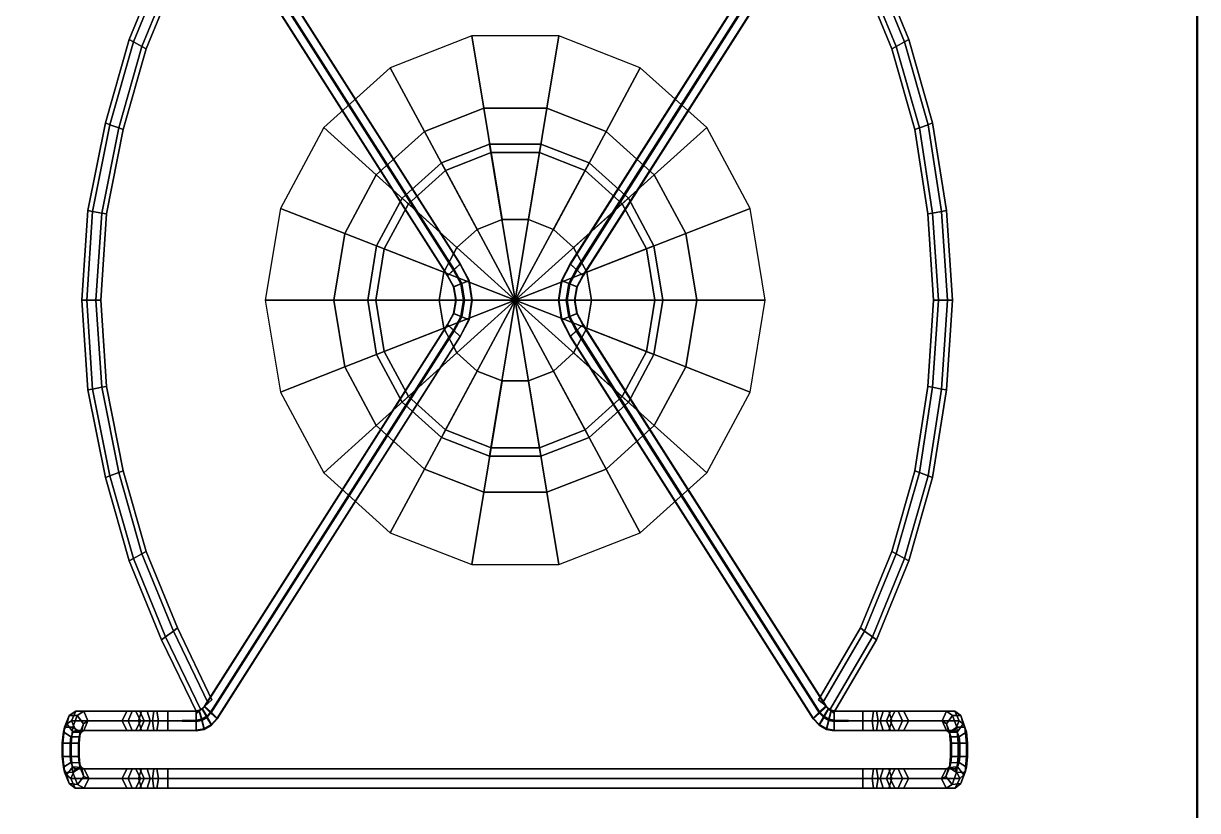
# Model space of a CAD drawing. Extents: x 126968 to 132038, y -1805 to 3860.
# Drawn here: x 129497.24 to 129524.04, y 2818.98 to 2836.94 of the extents above; entities that cross this region are included whole.
import ezdxf

# ---------------------------------------------------------------- set-up
doc = ezdxf.new("R2010")
doc.units = 0
doc.header["$MEASUREMENT"] = 0
doc.layers.get('0').update_dxf_attribs({"linetype": 'CONTINUOUS'})

msp = doc.modelspace()

# ---------------------------------------------------------------- meshes
mesh = msp.add_polyface()
corners = [(129520.072, 2784.392, 1.328), (129520.9, 2784.462, 1.345), (129521.742, 2784.684, 1.402), (129522.529, 2785.066, 1.499), (129523.191, 2785.591, 1.632), (129523.674, 2786.214, 1.79), (129523.955, 2786.88, 1.959), (129524.042, 2787.536, 2.125), (129520.072, 2784.392, 0.53), (129520.9, 2784.462, 0.548), (129521.742, 2784.684, 0.604), (129522.529, 2785.066, 0.701), (129523.191, 2785.591, 0.834), (129523.674, 2786.214, 0.992), (129523.955, 2786.88, 1.162), (129524.042, 2787.536, 1.328), (129524.042, 2843.577, 3.621), (129523.955, 2844.233, 3.621), (129523.674, 2844.899, 3.621), (129523.191, 2845.522, 3.621), (129522.529, 2846.047, 3.621), (129521.742, 2846.429, 3.621), (129520.9, 2846.651, 3.621), (129520.072, 2846.721, 3.621), (129524.042, 2843.577, 2.823), (129523.955, 2844.233, 2.823), (129523.674, 2844.899, 2.823), (129523.191, 2845.522, 2.823), (129522.529, 2846.047, 2.823), (129521.742, 2846.429, 2.823), (129520.9, 2846.651, 2.823), (129520.072, 2846.721, 2.823), (129455.482, 2846.721, 3.621), (129454.654, 2846.651, 3.621), (129453.812, 2846.429, 3.621), (129453.025, 2846.047, 3.621), (129452.363, 2845.522, 3.621), (129451.88, 2844.899, 3.621), (129451.599, 2844.233, 3.621), (129451.512, 2843.577, 3.621), (129455.482, 2846.721, 2.823), (129454.654, 2846.651, 2.823), (129453.812, 2846.429, 2.823), (129453.025, 2846.047, 2.823), (129452.363, 2845.522, 2.823), (129451.88, 2844.899, 2.823), (129451.599, 2844.233, 2.823), (129451.512, 2843.577, 2.823), (129451.512, 2787.536, 1.328), (129451.599, 2786.88, 1.162), (129451.88, 2786.214, 0.992), (129452.363, 2785.591, 0.834), (129453.025, 2785.066, 0.701), (129453.812, 2784.684, 0.604), (129454.654, 2784.462, 0.548), (129455.482, 2784.392, 0.53), (129451.512, 2787.536, 2.125), (129451.599, 2786.88, 1.959), (129451.88, 2786.214, 1.79), (129452.363, 2785.591, 1.632), (129453.025, 2785.066, 1.499), (129453.812, 2784.684, 1.402), (129454.654, 2784.462, 1.345), (129455.482, 2784.392, 1.328), (129524.042, 2787.536, 2.125), (129524.042, 2792.651, 2.859), (129524.042, 2799.457, 3.399), (129524.042, 2807.952, 3.745), (129524.042, 2818.138, 3.898), (129524.042, 2830.012, 3.856), (129524.042, 2843.577, 3.621), (129524.042, 2787.536, 1.328), (129524.042, 2792.651, 2.062), (129524.042, 2799.457, 2.602), (129524.042, 2807.952, 2.948), (129524.042, 2818.138, 3.1), (129524.042, 2830.012, 3.059), (129524.042, 2843.577, 2.823), (129451.512, 2787.536, 2.125), (129451.512, 2792.651, 2.859), (129451.512, 2799.457, 3.399), (129451.512, 2807.952, 3.745), (129451.512, 2818.138, 3.898), (129451.512, 2830.012, 3.856), (129451.512, 2843.577, 3.621), (129451.512, 2787.536, 1.328), (129451.512, 2792.651, 2.062), (129451.512, 2799.457, 2.602), (129451.512, 2807.952, 2.948), (129451.512, 2818.138, 3.1), (129451.512, 2830.012, 3.059), (129451.512, 2843.577, 2.823), (129455.482, 2784.392, 1.328), (129520.072, 2784.392, 1.328), (129455.482, 2784.392, 0.53), (129520.072, 2784.392, 0.53), (129520.072, 2846.721, 3.621), (129455.482, 2846.721, 3.621), (129520.072, 2846.721, 2.823), (129455.482, 2846.721, 2.823)]
mesh.append_faces([[corners[k] for k in face] for face in [(0, 8, 9, 1), (1, 9, 10, 2), (2, 10, 11, 3), (3, 11, 12, 4), (4, 12, 13, 5), (5, 13, 14, 6), (6, 14, 15, 7), (16, 24, 25, 17), (17, 25, 26, 18), (18, 26, 27, 19), (19, 27, 28, 20), (20, 28, 29, 21), (21, 29, 30, 22), (22, 30, 31, 23), (32, 40, 41, 33), (33, 41, 42, 34), (34, 42, 43, 35), (35, 43, 44, 36), (36, 44, 45, 37), (37, 45, 46, 38), (38, 46, 47, 39), (48, 49, 57, 56), (49, 50, 58, 57), (50, 51, 59, 58), (51, 52, 60, 59), (52, 53, 61, 60), (53, 54, 62, 61), (54, 55, 63, 62), (64, 71, 72, 65), (65, 72, 73, 66), (66, 73, 74, 67), (67, 74, 75, 68), (68, 75, 76, 69), (69, 76, 77, 70), (78, 79, 86, 85), (79, 80, 87, 86), (80, 81, 88, 87), (81, 82, 89, 88), (82, 83, 90, 89), (83, 84, 91, 90), (92, 94, 95, 93), (96, 98, 99, 97)]])
mesh = msp.add_polyface()
corners = [(129520.072, 2784.403, 1.328), (129520.898, 2784.471, 1.345), (129521.736, 2784.693, 1.402), (129522.521, 2785.074, 1.499), (129523.181, 2785.597, 1.632), (129523.663, 2786.218, 1.79), (129523.943, 2786.882, 1.959), (129524.03, 2787.536, 2.125), (129520.072, 2784.403, 0.53), (129520.898, 2784.471, 0.548), (129521.736, 2784.693, 0.604), (129522.521, 2785.074, 0.701), (129523.181, 2785.597, 0.834), (129523.663, 2786.218, 0.992), (129523.943, 2786.882, 1.162), (129524.03, 2787.536, 1.328), (129524.03, 2843.577, 3.621), (129523.943, 2844.231, 3.621), (129523.663, 2844.895, 3.621), (129523.181, 2845.516, 3.621), (129522.521, 2846.039, 3.621), (129521.736, 2846.42, 3.621), (129520.898, 2846.642, 3.621), (129520.072, 2846.71, 3.621), (129524.03, 2843.577, 2.823), (129523.943, 2844.231, 2.823), (129523.663, 2844.895, 2.823), (129523.181, 2845.516, 2.823), (129522.521, 2846.039, 2.823), (129521.736, 2846.42, 2.823), (129520.898, 2846.642, 2.823), (129520.072, 2846.71, 2.823), (129455.482, 2846.71, 3.621), (129454.656, 2846.642, 3.621), (129453.818, 2846.42, 3.621), (129453.033, 2846.039, 3.621), (129452.373, 2845.516, 3.621), (129451.891, 2844.895, 3.621), (129451.611, 2844.231, 3.621), (129451.524, 2843.577, 3.621), (129455.482, 2846.71, 2.823), (129454.656, 2846.642, 2.823), (129453.818, 2846.42, 2.823), (129453.033, 2846.039, 2.823), (129452.373, 2845.516, 2.823), (129451.891, 2844.895, 2.823), (129451.611, 2844.231, 2.823), (129451.524, 2843.577, 2.823), (129451.524, 2787.536, 1.328), (129451.611, 2786.882, 1.162), (129451.891, 2786.218, 0.992), (129452.373, 2785.597, 0.834), (129453.033, 2785.074, 0.701), (129453.818, 2784.693, 0.604), (129454.656, 2784.471, 0.548), (129455.482, 2784.403, 0.53), (129451.524, 2787.536, 2.125), (129451.611, 2786.882, 1.959), (129451.891, 2786.218, 1.79), (129452.373, 2785.597, 1.632), (129453.033, 2785.074, 1.499), (129453.818, 2784.693, 1.402), (129454.656, 2784.471, 1.345), (129455.482, 2784.403, 1.328), (129524.03, 2787.536, 2.125), (129524.03, 2792.651, 2.859), (129524.03, 2799.457, 3.399), (129524.03, 2807.952, 3.745), (129524.03, 2818.138, 3.898), (129524.03, 2830.012, 3.856), (129524.03, 2843.577, 3.621), (129524.03, 2787.536, 1.328), (129524.03, 2792.651, 2.062), (129524.03, 2799.457, 2.602), (129524.03, 2807.952, 2.948), (129524.03, 2818.138, 3.1), (129524.03, 2830.012, 3.059), (129524.03, 2843.577, 2.823), (129451.524, 2787.536, 2.125), (129451.524, 2792.651, 2.859), (129451.524, 2799.457, 3.399), (129451.524, 2807.952, 3.745), (129451.524, 2818.138, 3.898), (129451.524, 2830.012, 3.856), (129451.524, 2843.577, 3.621), (129451.524, 2787.536, 1.328), (129451.524, 2792.651, 2.062), (129451.524, 2799.457, 2.602), (129451.524, 2807.952, 2.948), (129451.524, 2818.138, 3.1), (129451.524, 2830.012, 3.059), (129451.524, 2843.577, 2.823), (129455.482, 2784.403, 1.328), (129520.072, 2784.403, 1.328), (129455.482, 2784.403, 0.53), (129520.072, 2784.403, 0.53), (129520.072, 2846.71, 3.621), (129455.482, 2846.71, 3.621), (129520.072, 2846.71, 2.823), (129455.482, 2846.71, 2.823)]
mesh.append_faces([[corners[k] for k in face] for face in [(0, 8, 9, 1), (1, 9, 10, 2), (2, 10, 11, 3), (3, 11, 12, 4), (4, 12, 13, 5), (5, 13, 14, 6), (6, 14, 15, 7), (16, 24, 25, 17), (17, 25, 26, 18), (18, 26, 27, 19), (19, 27, 28, 20), (20, 28, 29, 21), (21, 29, 30, 22), (22, 30, 31, 23), (32, 40, 41, 33), (33, 41, 42, 34), (34, 42, 43, 35), (35, 43, 44, 36), (36, 44, 45, 37), (37, 45, 46, 38), (38, 46, 47, 39), (48, 49, 57, 56), (49, 50, 58, 57), (50, 51, 59, 58), (51, 52, 60, 59), (52, 53, 61, 60), (53, 54, 62, 61), (54, 55, 63, 62), (64, 71, 72, 65), (65, 72, 73, 66), (66, 73, 74, 67), (67, 74, 75, 68), (68, 75, 76, 69), (69, 76, 77, 70), (78, 79, 86, 85), (79, 80, 87, 86), (80, 81, 88, 87), (81, 82, 89, 88), (82, 83, 90, 89), (83, 84, 91, 90), (92, 94, 95, 93), (96, 98, 99, 97)]])
mesh = msp.add_polyface()
corners = [(129498.575, 2830.626, 1.379), (129498.712, 2832.673, 1.379), (129498.82, 2832.653, 1.161), (129498.685, 2830.626, 1.161), (129499.027, 2832.614, 1.161), (129498.894, 2830.626, 1.161), (129499.135, 2832.594, 1.379), (129499.003, 2830.626, 1.379), (129499.027, 2832.614, 1.596), (129498.894, 2830.626, 1.596), (129498.82, 2832.653, 1.596), (129498.685, 2830.626, 1.596), (129498.712, 2832.673, 1.379), (129498.575, 2830.626, 1.379), (129499.11, 2834.67, 1.379), (129499.214, 2834.631, 1.161), (129499.414, 2834.557, 1.161), (129499.518, 2834.518, 1.379), (129499.414, 2834.557, 1.596), (129499.214, 2834.631, 1.596), (129499.11, 2834.67, 1.379), (129499.655, 2836.577, 1.379), (129499.754, 2836.522, 1.161), (129499.943, 2836.417, 1.161), (129500.042, 2836.362, 1.379), (129499.943, 2836.417, 1.596), (129499.754, 2836.522, 1.596), (129499.655, 2836.577, 1.379), (129500.393, 2838.373, 1.379), (129500.486, 2838.305, 1.161), (129500.664, 2838.175, 1.161), (129500.757, 2838.106, 1.379), (129500.664, 2838.175, 1.596), (129500.486, 2838.305, 1.596), (129500.393, 2838.373, 1.379), (129501.456, 2839.821, 1.161), (129501.543, 2839.742, 1.379), (129501.456, 2839.821, 1.596), (129501.373, 2839.904, 1.257), (129506.923, 2831.186, 1.258), (129506.917, 2831.18, 1.51), (129501.373, 2839.888, 1.5), (129507.055, 2831.31, 1.641), (129501.519, 2840.017, 1.641), (129507.206, 2831.452, 1.526), (129501.665, 2840.163, 1.528), (129507.212, 2831.458, 1.274), (129501.665, 2840.178, 1.284), (129507.074, 2831.328, 1.143), (129501.519, 2840.049, 1.144), (129507.115, 2830.626, 1.258), (129507.064, 2830.933, 1.258), (129507.246, 2831.005, 1.143), (129507.307, 2830.626, 1.143), (129507.107, 2830.626, 1.51), (129507.056, 2830.93, 1.51), (129507.283, 2830.626, 1.641), (129507.223, 2830.996, 1.641), (129507.476, 2830.626, 1.526), (129507.406, 2831.069, 1.526), (129507.484, 2830.626, 1.274), (129507.413, 2831.072, 1.274)]
mesh.append_faces([[corners[k] for k in face] for face in [(0, 1, 2, 3), (3, 2, 4, 5), (5, 4, 6, 7), (7, 6, 8, 9), (9, 8, 10, 11), (11, 10, 12, 13), (1, 14, 15, 2), (2, 15, 16, 4), (4, 16, 17, 6), (6, 17, 18, 8), (8, 18, 19, 10), (10, 19, 20, 12), (14, 21, 22, 15), (15, 22, 23, 16), (16, 23, 24, 17), (17, 24, 25, 18), (18, 25, 26, 19), (19, 26, 27, 20), (21, 28, 29, 22), (22, 29, 30, 23), (23, 30, 31, 24), (24, 31, 32, 25), (25, 32, 33, 26), (26, 33, 34, 27), (30, 35, 36, 31), (31, 36, 37, 32), (38, 39, 40, 41), (41, 40, 42, 43), (43, 42, 44, 45), (45, 44, 46, 47), (47, 46, 48, 49), (49, 48, 39, 38), (50, 51, 52, 53), (51, 39, 48, 52), (54, 55, 51, 50), (55, 40, 39, 51), (56, 57, 55, 54), (57, 42, 40, 55), (58, 59, 57, 56), (59, 44, 42, 57), (60, 61, 59, 58), (61, 46, 44, 59), (53, 52, 61, 60), (52, 48, 46, 61)]])
mesh = msp.add_polyface()
corners = [(129518.446, 2830.626, 1.379), (129518.336, 2830.626, 1.161), (129518.201, 2832.653, 1.161), (129518.309, 2832.673, 1.379), (129518.127, 2830.626, 1.161), (129517.994, 2832.614, 1.161), (129518.018, 2830.626, 1.379), (129517.886, 2832.594, 1.379), (129518.127, 2830.626, 1.596), (129517.994, 2832.614, 1.596), (129518.336, 2830.626, 1.596), (129518.201, 2832.653, 1.596), (129518.446, 2830.626, 1.379), (129518.309, 2832.673, 1.379), (129517.892, 2834.631, 1.161), (129517.996, 2834.67, 1.379), (129517.693, 2834.557, 1.161), (129517.588, 2834.518, 1.379), (129517.693, 2834.557, 1.596), (129517.892, 2834.631, 1.596), (129517.996, 2834.67, 1.379), (129517.353, 2836.522, 1.161), (129517.452, 2836.577, 1.379), (129517.163, 2836.417, 1.161), (129517.064, 2836.362, 1.379), (129517.163, 2836.417, 1.596), (129517.353, 2836.522, 1.596), (129517.452, 2836.577, 1.379), (129516.62, 2838.305, 1.161), (129516.713, 2838.373, 1.379), (129516.442, 2838.175, 1.161), (129516.349, 2838.106, 1.379), (129516.442, 2838.175, 1.596), (129516.62, 2838.305, 1.596), (129516.713, 2838.373, 1.379), (129515.393, 2839.742, 1.379), (129515.479, 2839.821, 1.161), (129515.479, 2839.821, 1.596), (129515.562, 2839.904, 1.257), (129515.562, 2839.888, 1.5), (129510.019, 2831.18, 1.51), (129510.012, 2831.186, 1.258), (129515.416, 2840.017, 1.641), (129509.88, 2831.31, 1.641), (129515.27, 2840.163, 1.528), (129509.73, 2831.452, 1.526), (129515.27, 2840.178, 1.284), (129509.723, 2831.458, 1.274), (129515.416, 2840.049, 1.144), (129509.861, 2831.328, 1.143), (129509.82, 2830.626, 1.258), (129509.628, 2830.626, 1.143), (129509.689, 2831.005, 1.143), (129509.872, 2830.933, 1.258), (129509.828, 2830.626, 1.51), (129509.879, 2830.93, 1.51), (129509.652, 2830.626, 1.641), (129509.712, 2830.996, 1.641), (129509.46, 2830.626, 1.526), (129509.53, 2831.069, 1.526), (129509.452, 2830.626, 1.274), (129509.522, 2831.072, 1.274)]
mesh.append_faces([[corners[k] for k in face] for face in [(0, 1, 2, 3), (1, 4, 5, 2), (4, 6, 7, 5), (6, 8, 9, 7), (8, 10, 11, 9), (10, 12, 13, 11), (3, 2, 14, 15), (2, 5, 16, 14), (5, 7, 17, 16), (7, 9, 18, 17), (9, 11, 19, 18), (11, 13, 20, 19), (15, 14, 21, 22), (14, 16, 23, 21), (16, 17, 24, 23), (17, 18, 25, 24), (18, 19, 26, 25), (19, 20, 27, 26), (22, 21, 28, 29), (21, 23, 30, 28), (23, 24, 31, 30), (24, 25, 32, 31), (25, 26, 33, 32), (26, 27, 34, 33), (30, 31, 35, 36), (31, 32, 37, 35), (38, 39, 40, 41), (39, 42, 43, 40), (42, 44, 45, 43), (44, 46, 47, 45), (46, 48, 49, 47), (48, 38, 41, 49), (50, 51, 52, 53), (53, 52, 49, 41), (54, 50, 53, 55), (55, 53, 41, 40), (56, 54, 55, 57), (57, 55, 40, 43), (58, 56, 57, 59), (59, 57, 43, 45), (60, 58, 59, 61), (61, 59, 45, 47), (51, 60, 61, 52), (52, 61, 47, 49)]])
mesh = msp.add_polyface()
corners = [(129511.652, 2830.626, 1.008), (129511.652, 2830.626, 0.218), (129511.46, 2831.795, 1.008), (129511.46, 2831.795, 0.218), (129511.46, 2829.457, 1.008), (129511.46, 2829.457, 0.218), (129510.907, 2832.824, 1.008), (129510.907, 2832.824, 0.218), (129510.907, 2828.428, 1.008), (129510.907, 2828.428, 0.218), (129510.06, 2833.587, 1.008), (129510.06, 2833.587, 0.218), (129510.06, 2827.665, 1.008), (129510.06, 2827.665, 0.218), (129509.021, 2833.993, 1.008), (129509.021, 2833.993, 0.218), (129509.021, 2827.259, 1.008), (129509.021, 2827.259, 0.218), (129507.915, 2833.993, 1.008), (129507.915, 2833.993, 0.218), (129507.915, 2827.259, 1.008), (129507.915, 2827.259, 0.218), (129506.875, 2833.587, 1.008), (129506.875, 2833.587, 0.218), (129506.875, 2827.665, 1.008), (129506.875, 2827.665, 0.218), (129506.028, 2832.824, 1.008), (129506.028, 2832.824, 0.218), (129506.028, 2828.428, 1.008), (129506.028, 2828.428, 0.218), (129505.475, 2831.795, 1.008), (129505.475, 2831.795, 0.218), (129505.475, 2829.457, 1.008), (129505.475, 2829.457, 0.218), (129505.283, 2830.626, 1.008), (129505.283, 2830.626, 0.218), (129511.652, 2830.626, 0.218), (129511.46, 2831.795, 0.218), (129511.46, 2829.457, 0.218), (129510.907, 2832.824, 0.218), (129510.907, 2828.428, 0.218), (129510.206, 2830.626, 0.218), (129510.101, 2831.264, 0.218), (129510.101, 2829.988, 0.218), (129510.06, 2833.587, 0.218), (129510.06, 2827.665, 0.218), (129509.799, 2831.826, 0.218), (129509.799, 2829.427, 0.218), (129509.337, 2832.242, 0.218), (129509.337, 2829.01, 0.218), (129509.021, 2833.993, 0.218), (129509.021, 2827.259, 0.218), (129508.77, 2832.464, 0.218), (129508.77, 2828.788, 0.218), (129508.166, 2832.464, 0.218), (129508.166, 2828.788, 0.218), (129507.915, 2833.993, 0.218), (129507.915, 2827.259, 0.218), (129507.599, 2832.242, 0.218), (129507.599, 2829.01, 0.218), (129507.136, 2831.826, 0.218), (129507.136, 2829.427, 0.218), (129506.875, 2833.587, 0.218), (129506.875, 2827.665, 0.218), (129506.834, 2831.264, 0.218), (129506.834, 2829.988, 0.218), (129506.729, 2830.626, 0.218), (129506.028, 2832.824, 0.218), (129506.028, 2828.428, 0.218), (129505.475, 2831.795, 0.218), (129505.475, 2829.457, 0.218), (129505.283, 2830.626, 0.218), (129510.206, 2830.626, 0.218), (129510.206, 2830.626, -0.106), (129510.101, 2831.264, 0.218), (129510.101, 2831.264, -0.106), (129510.101, 2829.988, 0.218), (129510.101, 2829.988, -0.106), (129509.799, 2831.826, 0.218), (129509.799, 2831.826, -0.106), (129509.799, 2829.427, 0.218), (129509.799, 2829.427, -0.106), (129509.337, 2832.242, 0.218), (129509.337, 2832.242, -0.106), (129509.337, 2829.01, 0.218), (129509.337, 2829.01, -0.106), (129508.77, 2832.464, 0.218), (129508.77, 2832.464, -0.106), (129508.77, 2828.788, 0.218), (129508.77, 2828.788, -0.106), (129508.166, 2832.464, 0.218), (129508.166, 2832.464, -0.106), (129508.166, 2828.788, 0.218), (129508.166, 2828.788, -0.106), (129507.599, 2832.242, 0.218), (129507.599, 2832.242, -0.106), (129507.599, 2829.01, 0.218), (129507.599, 2829.01, -0.106), (129507.136, 2831.826, 0.218), (129507.136, 2831.826, -0.106), (129507.136, 2829.427, 0.218), (129507.136, 2829.427, -0.106), (129506.834, 2831.264, 0.218), (129506.834, 2831.264, -0.106), (129506.834, 2829.988, 0.218), (129506.834, 2829.988, -0.106), (129506.729, 2830.626, 0.218), (129506.729, 2830.626, -0.106), (129514.175, 2830.626, -1.353), (129513.83, 2832.721, -1.353), (129513.83, 2828.531, -1.353), (129512.839, 2834.564, -1.353), (129512.839, 2826.688, -1.353), (129512.611, 2830.626, -0.106), (129512.361, 2832.147, -0.106), (129512.361, 2829.105, -0.106), (129511.642, 2833.485, -0.106), (129511.642, 2827.767, -0.106), (129511.321, 2835.932, -1.353), (129511.321, 2825.321, -1.353), (129510.539, 2834.478, -0.106), (129510.539, 2826.774, -0.106), (129510.206, 2830.626, -0.106), (129510.101, 2831.264, -0.106), (129510.101, 2829.988, -0.106), (129509.799, 2831.826, -0.106), (129509.799, 2829.427, -0.106), (129509.459, 2836.659, -1.353), (129509.459, 2824.593, -1.353), (129509.337, 2832.242, -0.106), (129509.337, 2829.01, -0.106), (129509.187, 2835.006, -0.106), (129509.187, 2826.246, -0.106), (129508.77, 2832.464, -0.106), (129508.77, 2828.788, -0.106), (129508.166, 2832.464, -0.106), (129508.166, 2828.788, -0.106), (129507.748, 2835.006, -0.106), (129507.748, 2826.246, -0.106), (129507.599, 2832.242, -0.106), (129507.599, 2829.01, -0.106), (129507.477, 2836.659, -1.353), (129507.477, 2824.593, -1.353), (129507.136, 2831.826, -0.106), (129507.136, 2829.427, -0.106), (129506.834, 2831.264, -0.106), (129506.834, 2829.988, -0.106), (129506.729, 2830.626, -0.106), (129506.396, 2834.478, -0.106), (129506.396, 2826.774, -0.106), (129505.614, 2835.932, -1.353), (129505.614, 2825.321, -1.353), (129505.294, 2833.485, -0.106), (129505.294, 2827.767, -0.106), (129504.574, 2832.147, -0.106), (129504.574, 2829.105, -0.106), (129504.324, 2830.626, -0.106), (129504.096, 2834.564, -1.353), (129504.096, 2826.688, -1.353), (129503.105, 2832.721, -1.353), (129503.105, 2828.531, -1.353), (129502.761, 2830.626, -1.353)]
mesh.append_faces([[corners[k] for k in face] for face in [(1, 3, 2, 0), (3, 7, 6, 2), (7, 11, 10, 6), (11, 15, 14, 10), (15, 19, 18, 14), (19, 23, 22, 18), (23, 27, 26, 22), (27, 31, 30, 26), (31, 35, 34, 30), (35, 33, 32, 34), (33, 29, 28, 32), (29, 25, 24, 28), (25, 21, 20, 24), (21, 17, 16, 20), (17, 13, 12, 16), (13, 9, 8, 12), (9, 5, 4, 8), (5, 1, 0, 4), (41, 42, 37, 36), (42, 46, 39, 37), (46, 48, 44, 39), (48, 52, 50, 44), (52, 54, 56, 50), (54, 58, 62, 56), (58, 60, 67, 62), (60, 64, 69, 67), (64, 66, 71, 69), (66, 65, 70, 71), (65, 61, 68, 70), (61, 59, 63, 68), (59, 55, 57, 63), (55, 53, 51, 57), (53, 49, 45, 51), (49, 47, 40, 45), (47, 43, 38, 40), (43, 41, 36, 38), (73, 75, 74, 72), (75, 79, 78, 74), (79, 83, 82, 78), (83, 87, 86, 82), (87, 91, 90, 86), (91, 95, 94, 90), (95, 99, 98, 94), (99, 103, 102, 98), (103, 107, 106, 102), (107, 105, 104, 106), (105, 101, 100, 104), (101, 97, 96, 100), (97, 93, 92, 96), (93, 89, 88, 92), (89, 85, 84, 88), (85, 81, 80, 84), (81, 77, 76, 80), (77, 73, 72, 76), (108, 109, 114, 113), (109, 111, 116, 114), (111, 118, 120, 116), (118, 127, 131, 120), (127, 141, 137, 131), (141, 150, 148, 137), (150, 157, 152, 148), (157, 159, 154, 152), (159, 161, 156, 154), (161, 160, 155, 156), (160, 158, 153, 155), (158, 151, 149, 153), (151, 142, 138, 149), (142, 128, 132, 138), (128, 119, 121, 132), (119, 112, 117, 121), (112, 110, 115, 117), (110, 108, 113, 115), (113, 114, 123, 122), (114, 116, 125, 123), (116, 120, 129, 125), (120, 131, 133, 129), (131, 137, 135, 133), (137, 148, 139, 135), (148, 152, 143, 139), (152, 154, 145, 143), (154, 156, 147, 145), (156, 155, 146, 147), (155, 153, 144, 146), (153, 149, 140, 144), (149, 138, 136, 140), (138, 132, 134, 136), (132, 121, 130, 134), (121, 117, 126, 130), (117, 115, 124, 126), (115, 113, 122, 124)]])
mesh = msp.add_polyface()
corners = [(129511.837, 2830.626, 1.274), (129511.634, 2831.863, 1.274), (129511.634, 2829.389, 1.274), (129511.049, 2832.951, 1.274), (129511.049, 2828.301, 1.274), (129510.153, 2833.759, 1.274), (129510.153, 2827.493, 1.274), (129509.053, 2834.188, 1.274), (129509.053, 2827.064, 1.274), (129508.468, 2830.626, 1.274), (129507.883, 2834.188, 1.274), (129507.883, 2827.064, 1.274), (129506.783, 2833.759, 1.274), (129506.783, 2827.493, 1.274), (129505.886, 2832.951, 1.274), (129505.886, 2828.301, 1.274), (129505.301, 2831.863, 1.274), (129505.301, 2829.389, 1.274), (129505.098, 2830.626, 1.274), (129511.837, 2830.626, 1.274), (129511.837, 2830.626, 1.008), (129511.634, 2831.863, 1.274), (129511.634, 2831.863, 1.008), (129511.634, 2829.389, 1.274), (129511.634, 2829.389, 1.008), (129511.049, 2832.951, 1.274), (129511.049, 2832.951, 1.008), (129511.049, 2828.301, 1.274), (129511.049, 2828.301, 1.008), (129510.153, 2833.759, 1.274), (129510.153, 2833.759, 1.008), (129510.153, 2827.493, 1.274), (129510.153, 2827.493, 1.008), (129509.053, 2834.188, 1.274), (129509.053, 2834.188, 1.008), (129509.053, 2827.064, 1.274), (129509.053, 2827.064, 1.008), (129507.883, 2834.188, 1.274), (129507.883, 2834.188, 1.008), (129507.883, 2827.064, 1.274), (129507.883, 2827.064, 1.008), (129506.783, 2833.759, 1.274), (129506.783, 2833.759, 1.008), (129506.783, 2827.493, 1.274), (129506.783, 2827.493, 1.008), (129505.886, 2832.951, 1.274), (129505.886, 2832.951, 1.008), (129505.886, 2828.301, 1.274), (129505.886, 2828.301, 1.008), (129505.301, 2831.863, 1.274), (129505.301, 2831.863, 1.008), (129505.301, 2829.389, 1.274), (129505.301, 2829.389, 1.008), (129505.098, 2830.626, 1.274), (129505.098, 2830.626, 1.008), (129511.837, 2830.626, 1.008), (129511.652, 2830.626, 1.008), (129511.634, 2831.863, 1.008), (129511.634, 2829.389, 1.008), (129511.46, 2831.795, 1.008), (129511.46, 2829.457, 1.008), (129511.049, 2832.951, 1.008), (129511.049, 2828.301, 1.008), (129510.907, 2832.824, 1.008), (129510.907, 2828.428, 1.008), (129510.153, 2833.759, 1.008), (129510.153, 2827.493, 1.008), (129510.06, 2833.587, 1.008), (129510.06, 2827.665, 1.008), (129509.053, 2834.188, 1.008), (129509.053, 2827.064, 1.008), (129509.021, 2833.993, 1.008), (129509.021, 2827.259, 1.008), (129507.915, 2833.993, 1.008), (129507.915, 2827.259, 1.008), (129507.883, 2834.188, 1.008), (129507.883, 2827.064, 1.008), (129506.875, 2833.587, 1.008), (129506.875, 2827.665, 1.008), (129506.783, 2833.759, 1.008), (129506.783, 2827.493, 1.008), (129506.028, 2832.824, 1.008), (129506.028, 2828.428, 1.008), (129505.886, 2832.951, 1.008), (129505.886, 2828.301, 1.008), (129505.475, 2831.795, 1.008), (129505.475, 2829.457, 1.008), (129505.301, 2831.863, 1.008), (129505.301, 2829.389, 1.008), (129505.283, 2830.626, 1.008), (129505.098, 2830.626, 1.008)]
mesh.append_faces([[corners[k] for k in face] for face in [(0, 1, 9, 9), (1, 3, 9, 9), (3, 5, 9, 9), (5, 7, 9, 9), (7, 10, 9, 9), (10, 12, 9, 9), (12, 14, 9, 9), (14, 16, 9, 9), (16, 18, 9, 9), (18, 17, 9, 9), (17, 15, 9, 9), (15, 13, 9, 9), (13, 11, 9, 9), (11, 8, 9, 9), (8, 6, 9, 9), (6, 4, 9, 9), (4, 2, 9, 9), (2, 0, 9, 9), (20, 22, 21, 19), (22, 26, 25, 21), (26, 30, 29, 25), (30, 34, 33, 29), (34, 38, 37, 33), (38, 42, 41, 37), (42, 46, 45, 41), (46, 50, 49, 45), (50, 54, 53, 49), (54, 52, 51, 53), (52, 48, 47, 51), (48, 44, 43, 47), (44, 40, 39, 43), (40, 36, 35, 39), (36, 32, 31, 35), (32, 28, 27, 31), (28, 24, 23, 27), (24, 20, 19, 23), (56, 59, 57, 55), (59, 63, 61, 57), (63, 67, 65, 61), (67, 71, 69, 65), (71, 73, 75, 69), (73, 77, 79, 75), (77, 81, 83, 79), (81, 85, 87, 83), (85, 89, 90, 87), (89, 86, 88, 90), (86, 82, 84, 88), (82, 78, 80, 84), (78, 74, 76, 80), (74, 72, 70, 76), (72, 68, 66, 70), (68, 64, 62, 66), (64, 60, 58, 62), (60, 56, 55, 58)]])
mesh = msp.add_polyface()
corners = [(129501.456, 2821.431, 1.161), (129500.664, 2823.077, 1.161), (129500.757, 2823.146, 1.379), (129501.543, 2821.51, 1.379), (129500.664, 2823.077, 1.596), (129501.456, 2821.431, 1.596), (129500.486, 2822.947, 1.596), (129501.29, 2821.28, 1.596), (129500.393, 2822.879, 1.379), (129499.655, 2824.675, 1.379), (129499.754, 2824.73, 1.161), (129500.486, 2822.947, 1.161), (129499.943, 2824.835, 1.161), (129500.042, 2824.89, 1.379), (129499.943, 2824.835, 1.596), (129499.754, 2824.73, 1.596), (129499.655, 2824.675, 1.379), (129500.393, 2822.879, 1.379), (129499.11, 2826.582, 1.379), (129499.214, 2826.621, 1.161), (129499.414, 2826.695, 1.161), (129499.518, 2826.734, 1.379), (129499.414, 2826.695, 1.596), (129499.214, 2826.621, 1.596), (129499.11, 2826.582, 1.379), (129498.712, 2828.579, 1.379), (129498.82, 2828.599, 1.161), (129499.027, 2828.638, 1.161), (129499.135, 2828.658, 1.379), (129499.027, 2828.638, 1.596), (129498.82, 2828.599, 1.596), (129498.712, 2828.579, 1.379), (129498.575, 2830.626, 1.379), (129498.685, 2830.626, 1.161), (129498.894, 2830.626, 1.161), (129499.003, 2830.626, 1.379), (129498.894, 2830.626, 1.596), (129498.685, 2830.626, 1.596), (129498.575, 2830.626, 1.379), (129501.373, 2821.348, 1.257), (129501.373, 2821.364, 1.5), (129506.917, 2830.072, 1.51), (129506.923, 2830.066, 1.258), (129501.519, 2821.235, 1.641), (129507.055, 2829.942, 1.641), (129501.665, 2821.089, 1.528), (129507.206, 2829.8, 1.526), (129501.665, 2821.074, 1.284), (129507.212, 2829.794, 1.274), (129501.519, 2821.203, 1.144), (129507.074, 2829.924, 1.143), (129507.064, 2830.319, 1.258), (129507.246, 2830.247, 1.143), (129507.115, 2830.626, 1.258), (129507.307, 2830.626, 1.143), (129507.056, 2830.322, 1.51), (129507.107, 2830.626, 1.51), (129507.223, 2830.256, 1.641), (129507.283, 2830.626, 1.641), (129507.406, 2830.183, 1.526), (129507.476, 2830.626, 1.526), (129507.413, 2830.18, 1.274), (129507.484, 2830.626, 1.274)]
mesh.append_faces([[corners[k] for k in face] for face in [(0, 1, 2, 3), (3, 2, 4, 5), (5, 4, 6, 7), (8, 9, 10, 11), (11, 10, 12, 1), (1, 12, 13, 2), (2, 13, 14, 4), (4, 14, 15, 6), (6, 15, 16, 17), (9, 18, 19, 10), (10, 19, 20, 12), (12, 20, 21, 13), (13, 21, 22, 14), (14, 22, 23, 15), (15, 23, 24, 16), (18, 25, 26, 19), (19, 26, 27, 20), (20, 27, 28, 21), (21, 28, 29, 22), (22, 29, 30, 23), (23, 30, 31, 24), (25, 32, 33, 26), (26, 33, 34, 27), (27, 34, 35, 28), (28, 35, 36, 29), (29, 36, 37, 30), (30, 37, 38, 31), (39, 40, 41, 42), (40, 43, 44, 41), (43, 45, 46, 44), (45, 47, 48, 46), (47, 49, 50, 48), (49, 39, 42, 50), (42, 51, 52, 50), (51, 53, 54, 52), (41, 55, 51, 42), (55, 56, 53, 51), (44, 57, 55, 41), (57, 58, 56, 55), (46, 59, 57, 44), (59, 60, 58, 57), (48, 61, 59, 46), (61, 62, 60, 59), (50, 52, 61, 48), (52, 54, 62, 61)]])
mesh = msp.add_polyface()
corners = [(129515.479, 2821.431, 1.161), (129515.393, 2821.51, 1.379), (129516.349, 2823.146, 1.379), (129516.442, 2823.077, 1.161), (129515.479, 2821.431, 1.596), (129516.442, 2823.077, 1.596), (129515.645, 2821.28, 1.596), (129516.62, 2822.947, 1.596), (129516.713, 2822.879, 1.379), (129516.62, 2822.947, 1.161), (129517.353, 2824.73, 1.161), (129517.452, 2824.675, 1.379), (129517.163, 2824.835, 1.161), (129517.064, 2824.89, 1.379), (129517.163, 2824.835, 1.596), (129517.353, 2824.73, 1.596), (129516.713, 2822.879, 1.379), (129517.452, 2824.675, 1.379), (129517.892, 2826.621, 1.161), (129517.996, 2826.582, 1.379), (129517.693, 2826.695, 1.161), (129517.588, 2826.734, 1.379), (129517.693, 2826.695, 1.596), (129517.892, 2826.621, 1.596), (129517.996, 2826.582, 1.379), (129518.201, 2828.599, 1.161), (129518.309, 2828.579, 1.379), (129517.994, 2828.638, 1.161), (129517.886, 2828.658, 1.379), (129517.994, 2828.638, 1.596), (129518.201, 2828.599, 1.596), (129518.309, 2828.579, 1.379), (129518.336, 2830.626, 1.161), (129518.446, 2830.626, 1.379), (129518.127, 2830.626, 1.161), (129518.018, 2830.626, 1.379), (129518.127, 2830.626, 1.596), (129518.336, 2830.626, 1.596), (129518.446, 2830.626, 1.379), (129515.562, 2821.348, 1.257), (129510.012, 2830.066, 1.258), (129510.019, 2830.072, 1.51), (129515.562, 2821.364, 1.5), (129509.88, 2829.942, 1.641), (129515.416, 2821.235, 1.641), (129509.73, 2829.8, 1.526), (129515.27, 2821.089, 1.528), (129509.723, 2829.794, 1.274), (129515.27, 2821.074, 1.284), (129509.861, 2829.924, 1.143), (129515.416, 2821.203, 1.144), (129509.689, 2830.247, 1.143), (129509.872, 2830.319, 1.258), (129509.628, 2830.626, 1.143), (129509.82, 2830.626, 1.258), (129509.879, 2830.322, 1.51), (129509.828, 2830.626, 1.51), (129509.712, 2830.256, 1.641), (129509.652, 2830.626, 1.641), (129509.53, 2830.183, 1.526), (129509.46, 2830.626, 1.526), (129509.522, 2830.18, 1.274), (129509.452, 2830.626, 1.274)]
mesh.append_faces([[corners[k] for k in face] for face in [(0, 1, 2, 3), (1, 4, 5, 2), (4, 6, 7, 5), (8, 9, 10, 11), (9, 3, 12, 10), (3, 2, 13, 12), (2, 5, 14, 13), (5, 7, 15, 14), (7, 16, 17, 15), (11, 10, 18, 19), (10, 12, 20, 18), (12, 13, 21, 20), (13, 14, 22, 21), (14, 15, 23, 22), (15, 17, 24, 23), (19, 18, 25, 26), (18, 20, 27, 25), (20, 21, 28, 27), (21, 22, 29, 28), (22, 23, 30, 29), (23, 24, 31, 30), (26, 25, 32, 33), (25, 27, 34, 32), (27, 28, 35, 34), (28, 29, 36, 35), (29, 30, 37, 36), (30, 31, 38, 37), (39, 40, 41, 42), (42, 41, 43, 44), (44, 43, 45, 46), (46, 45, 47, 48), (48, 47, 49, 50), (50, 49, 40, 39), (40, 49, 51, 52), (52, 51, 53, 54), (41, 40, 52, 55), (55, 52, 54, 56), (43, 41, 55, 57), (57, 55, 56, 58), (45, 43, 57, 59), (59, 57, 58, 60), (47, 45, 59, 61), (61, 59, 60, 62), (49, 47, 61, 51), (51, 61, 62, 53)]])
mesh = msp.add_polyface()
corners = [(129501.203, 2821.202, 1.379), (129500.393, 2822.879, 1.379), (129500.486, 2822.947, 1.161), (129501.29, 2821.28, 1.161), (129500.664, 2823.077, 1.161), (129501.456, 2821.431, 1.161), (129501.29, 2821.28, 1.596), (129500.486, 2822.947, 1.596), (129500.393, 2822.879, 1.379), (129501.203, 2821.202, 1.379), (129498.337, 2821.027, -1.839), (129498.433, 2821.248, -1.901), (129498.286, 2821.152, -2.216), (129498.233, 2820.962, -2.059), (129498.616, 2821.248, -2.019), (129498.469, 2821.15, -2.333), (129498.712, 2821.027, -2.08), (129498.609, 2820.957, -2.297), (129498.179, 2820.886, -2.449), (129498.155, 2820.778, -2.223), (129498.365, 2820.882, -2.562), (129498.535, 2820.77, -2.452), (129500.535, 2821.027, 1.143), (129500.535, 2821.248, 1.27), (129501.184, 2821.24, 1.257), (129501.184, 2821.011, 1.144), (129500.535, 2821.248, 1.514), (129501.184, 2821.256, 1.5), (129500.535, 2821.027, 1.641), (129501.184, 2821.043, 1.641), (129500.535, 2820.806, 1.514), (129501.184, 2820.814, 1.528), (129499.493, 2821.027, 0.679), (129499.599, 2821.248, 0.65), (129499.803, 2821.248, 0.595), (129499.91, 2821.027, 0.566), (129500.324, 2821.027, 1.101), (129500.288, 2821.248, 1.222), (129500.219, 2821.248, 1.452), (129500.183, 2821.027, 1.572), (129500.136, 2821.027, 0.981), (129500.068, 2821.248, 1.081), (129499.938, 2821.248, 1.272), (129499.87, 2821.027, 1.372), (129499.993, 2821.027, 0.796), (129499.9, 2821.248, 0.864), (129499.723, 2821.248, 0.994), (129499.631, 2821.027, 1.063), (129501.311, 2821.066, 1.641), (129501.255, 2821.268, 1.5), (129501.184, 2821.256, 1.5), (129501.255, 2821.253, 1.257), (129501.184, 2821.24, 1.257), (129501.311, 2821.034, 1.144), (129501.184, 2821.011, 1.144), (129501.366, 2820.831, 1.284), (129501.184, 2820.799, 1.284), (129501.366, 2820.847, 1.528), (129501.426, 2821.132, 1.641), (129501.32, 2821.306, 1.5), (129501.32, 2821.29, 1.257), (129501.426, 2821.1, 1.144), (129501.531, 2820.926, 1.284), (129501.531, 2820.941, 1.528), (129501.519, 2821.235, 1.641), (129501.373, 2821.364, 1.5), (129501.373, 2821.348, 1.257), (129501.519, 2821.203, 1.144), (129501.665, 2821.074, 1.284), (129501.665, 2821.089, 1.528)]
mesh.append_faces([[corners[k] for k in face] for face in [(0, 1, 2, 3), (3, 2, 4, 5), (6, 7, 8, 9), (10, 11, 12, 13), (11, 14, 15, 12), (14, 16, 17, 15), (13, 12, 18, 19), (12, 15, 20, 18), (15, 17, 21, 20), (22, 23, 24, 25), (23, 26, 27, 24), (26, 28, 29, 27), (28, 30, 31, 29), (10, 32, 33, 11), (11, 33, 34, 14), (14, 34, 35, 16), (22, 36, 37, 23), (23, 37, 38, 26), (26, 38, 39, 28), (36, 40, 41, 37), (37, 41, 42, 38), (38, 42, 43, 39), (40, 44, 45, 41), (41, 45, 46, 42), (42, 46, 47, 43), (44, 35, 34, 45), (45, 34, 33, 46), (46, 33, 32, 47), (29, 48, 49, 50), (50, 49, 51, 52), (52, 51, 53, 54), (54, 53, 55, 56), (31, 57, 48, 29), (48, 58, 59, 49), (49, 59, 60, 51), (51, 60, 61, 53), (53, 61, 62, 55), (57, 63, 58, 48), (58, 64, 65, 59), (59, 65, 66, 60), (60, 66, 67, 61), (61, 67, 68, 62), (62, 68, 69, 63), (63, 69, 64, 58)]])
mesh = msp.add_polyface()
corners = [(129515.732, 2821.202, 1.379), (129515.645, 2821.28, 1.161), (129516.62, 2822.947, 1.161), (129516.713, 2822.879, 1.379), (129515.479, 2821.431, 1.161), (129516.442, 2823.077, 1.161), (129515.645, 2821.28, 1.596), (129515.732, 2821.202, 1.379), (129516.713, 2822.879, 1.379), (129516.62, 2822.947, 1.596), (129518.598, 2821.027, -1.855), (129518.694, 2820.962, -2.079), (129518.636, 2821.152, -2.234), (129518.5, 2821.248, -1.912), (129518.448, 2821.15, -2.341), (129518.313, 2821.248, -2.021), (129518.31, 2820.957, -2.299), (129518.215, 2821.027, -2.078), (129518.766, 2820.778, -2.247), (129518.734, 2820.886, -2.472), (129518.545, 2820.882, -2.575), (129518.379, 2820.77, -2.458), (129516.401, 2821.027, 1.143), (129515.751, 2821.011, 1.144), (129515.751, 2821.24, 1.257), (129516.401, 2821.248, 1.27), (129515.751, 2821.256, 1.5), (129516.401, 2821.248, 1.514), (129515.751, 2821.043, 1.641), (129516.401, 2821.027, 1.641), (129515.751, 2820.814, 1.528), (129516.401, 2820.806, 1.514), (129517.336, 2821.248, 0.65), (129517.443, 2821.027, 0.679), (129517.132, 2821.248, 0.595), (129517.026, 2821.027, 0.566), (129516.648, 2821.248, 1.222), (129516.612, 2821.027, 1.101), (129516.717, 2821.248, 1.452), (129516.753, 2821.027, 1.572), (129516.868, 2821.248, 1.081), (129516.8, 2821.027, 0.981), (129516.998, 2821.248, 1.272), (129517.066, 2821.027, 1.372), (129517.035, 2821.248, 0.864), (129516.943, 2821.027, 0.796), (129517.212, 2821.248, 0.994), (129517.304, 2821.027, 1.063), (129515.751, 2821.256, 1.5), (129515.68, 2821.268, 1.5), (129515.625, 2821.066, 1.641), (129515.751, 2821.24, 1.257), (129515.68, 2821.253, 1.257), (129515.751, 2821.011, 1.144), (129515.625, 2821.034, 1.144), (129515.751, 2820.799, 1.284), (129515.57, 2820.831, 1.284), (129515.57, 2820.847, 1.528), (129515.615, 2821.306, 1.5), (129515.51, 2821.132, 1.641), (129515.615, 2821.29, 1.257), (129515.51, 2821.1, 1.144), (129515.405, 2820.926, 1.284), (129515.405, 2820.941, 1.528), (129515.562, 2821.364, 1.5), (129515.416, 2821.235, 1.641), (129515.562, 2821.348, 1.257), (129515.416, 2821.203, 1.144), (129515.27, 2821.074, 1.284), (129515.27, 2821.089, 1.528)]
mesh.append_faces([[corners[k] for k in face] for face in [(0, 1, 2, 3), (1, 4, 5, 2), (6, 7, 8, 9), (10, 11, 12, 13), (13, 12, 14, 15), (15, 14, 16, 17), (11, 18, 19, 12), (12, 19, 20, 14), (14, 20, 21, 16), (22, 23, 24, 25), (25, 24, 26, 27), (27, 26, 28, 29), (29, 28, 30, 31), (10, 13, 32, 33), (13, 15, 34, 32), (15, 17, 35, 34), (22, 25, 36, 37), (25, 27, 38, 36), (27, 29, 39, 38), (37, 36, 40, 41), (36, 38, 42, 40), (38, 39, 43, 42), (41, 40, 44, 45), (40, 42, 46, 44), (42, 43, 47, 46), (45, 44, 34, 35), (44, 46, 32, 34), (46, 47, 33, 32), (28, 48, 49, 50), (48, 51, 52, 49), (51, 53, 54, 52), (53, 55, 56, 54), (30, 28, 50, 57), (50, 49, 58, 59), (49, 52, 60, 58), (52, 54, 61, 60), (54, 56, 62, 61), (57, 50, 59, 63), (59, 58, 64, 65), (58, 60, 66, 64), (60, 61, 67, 66), (61, 62, 68, 67), (62, 63, 69, 68), (63, 59, 65, 69)]])
mesh = msp.add_polyface()
corners = [(129498.712, 2821.027, -2.08), (129498.616, 2820.806, -2.019), (129498.556, 2820.767, -2.14), (129498.609, 2820.957, -2.297), (129498.433, 2820.806, -1.901), (129498.372, 2820.769, -2.023), (129498.337, 2821.027, -1.839), (129498.233, 2820.962, -2.059), (129498.511, 2820.661, -2.226), (129498.535, 2820.77, -2.452), (129498.325, 2820.665, -2.114), (129498.155, 2820.778, -2.223), (129498.179, 2820.886, -2.449), (129498.14, 2820.52, -2.536), (129498.126, 2820.52, -2.285), (129498.365, 2820.882, -2.562), (129498.328, 2820.52, -2.645), (129498.509, 2820.52, -2.508), (129498.495, 2820.52, -2.256), (129498.307, 2820.52, -2.147), (129498.509, 2820.216, -2.508), (129498.328, 2820.216, -2.645), (129498.14, 2820.216, -2.536), (129498.126, 2820.216, -2.285), (129498.307, 2820.216, -2.147), (129498.495, 2820.216, -2.256), (129499.91, 2819.709, 0.566), (129498.73, 2819.709, -2.028), (129498.625, 2819.93, -1.993), (129499.803, 2819.93, 0.595), (129498.424, 2819.93, -1.927), (129499.599, 2819.93, 0.65), (129498.319, 2819.709, -1.892), (129499.493, 2819.709, 0.679), (129498.424, 2819.488, -1.927), (129499.599, 2819.488, 0.65), (129498.625, 2819.488, -1.993), (129499.803, 2819.488, 0.595), (129499.91, 2821.027, 0.566), (129499.803, 2820.806, 0.595), (129499.599, 2820.806, 0.65), (129499.493, 2821.027, 0.679), (129498.62, 2819.758, -2.263), (129498.562, 2819.959, -2.123), (129498.367, 2819.978, -2.04), (129498.222, 2819.796, -2.093), (129498.28, 2819.595, -2.233), (129498.475, 2819.576, -2.316), (129498.537, 2819.954, -2.445), (129498.512, 2820.069, -2.222), (129498.325, 2820.078, -2.117), (129498.153, 2819.972, -2.23), (129498.178, 2819.857, -2.453), (129498.366, 2819.848, -2.558)]
mesh.append_faces([[corners[k] for k in face] for face in [(0, 1, 2, 3), (1, 4, 5, 2), (4, 6, 7, 5), (3, 2, 8, 9), (2, 5, 10, 8), (5, 7, 11, 10), (11, 12, 13, 14), (12, 15, 16, 13), (15, 9, 17, 16), (9, 8, 18, 17), (8, 10, 19, 18), (10, 11, 14, 19), (20, 21, 16, 17), (21, 22, 13, 16), (22, 23, 14, 13), (23, 24, 19, 14), (24, 25, 18, 19), (25, 20, 17, 18), (26, 27, 28, 29), (29, 28, 30, 31), (31, 30, 32, 33), (33, 32, 34, 35), (35, 34, 36, 37), (0, 38, 39, 1), (1, 39, 40, 4), (4, 40, 41, 6), (27, 42, 43, 28), (28, 43, 44, 30), (30, 44, 45, 32), (32, 45, 46, 34), (34, 46, 47, 36), (36, 47, 42, 27), (42, 48, 49, 43), (43, 49, 50, 44), (44, 50, 51, 45), (45, 51, 52, 46), (46, 52, 53, 47), (47, 53, 48, 42), (48, 20, 25, 49), (49, 25, 24, 50), (50, 24, 23, 51), (51, 23, 22, 52), (52, 22, 21, 53), (53, 21, 20, 48)]])
mesh = msp.add_polyface()
corners = [(129500.535, 2820.806, 1.514), (129500.535, 2820.806, 1.27), (129501.184, 2820.799, 1.284), (129501.184, 2820.814, 1.528), (129500.535, 2821.027, 1.143), (129501.184, 2821.011, 1.144), (129499.803, 2819.488, 0.595), (129498.625, 2819.488, -1.993), (129498.73, 2819.709, -2.028), (129499.91, 2819.709, 0.566), (129500.535, 2821.027, 1.641), (129500.183, 2821.027, 1.572), (129500.219, 2820.806, 1.452), (129500.288, 2820.806, 1.222), (129500.324, 2821.027, 1.101), (129499.87, 2821.027, 1.372), (129499.938, 2820.806, 1.272), (129500.068, 2820.806, 1.081), (129500.136, 2821.027, 0.981), (129499.631, 2821.027, 1.063), (129499.723, 2820.806, 0.994), (129499.9, 2820.806, 0.864), (129499.993, 2821.027, 0.796), (129499.493, 2821.027, 0.679), (129499.599, 2820.806, 0.65), (129499.803, 2820.806, 0.595), (129499.91, 2821.027, 0.566), (129500.535, 2819.709, 1.143), (129500.324, 2819.709, 1.101), (129500.288, 2819.93, 1.222), (129500.535, 2819.93, 1.27), (129500.219, 2819.93, 1.452), (129500.535, 2819.93, 1.514), (129500.183, 2819.709, 1.572), (129500.535, 2819.709, 1.641), (129500.219, 2819.488, 1.452), (129500.535, 2819.488, 1.514), (129500.288, 2819.488, 1.222), (129500.535, 2819.488, 1.27), (129500.136, 2819.709, 0.981), (129500.068, 2819.93, 1.081), (129499.938, 2819.93, 1.272), (129499.87, 2819.709, 1.372), (129499.938, 2819.488, 1.272), (129500.068, 2819.488, 1.081), (129499.993, 2819.709, 0.796), (129499.9, 2819.93, 0.864), (129499.723, 2819.93, 0.994), (129499.631, 2819.709, 1.063), (129499.723, 2819.488, 0.994), (129499.9, 2819.488, 0.864), (129499.803, 2819.93, 0.595), (129499.599, 2819.93, 0.65), (129499.493, 2819.709, 0.679), (129499.599, 2819.488, 0.65), (129501.184, 2820.799, 1.284), (129501.366, 2820.831, 1.284), (129501.366, 2820.847, 1.528), (129501.531, 2820.926, 1.284), (129501.531, 2820.941, 1.528), (129516.401, 2819.488, 1.514), (129516.401, 2819.709, 1.641), (129516.401, 2819.488, 1.27), (129516.401, 2819.709, 1.143)]
mesh.append_faces([[corners[k] for k in face] for face in [(0, 1, 2, 3), (1, 4, 5, 2), (6, 7, 8, 9), (10, 11, 12, 0), (0, 12, 13, 1), (1, 13, 14, 4), (11, 15, 16, 12), (12, 16, 17, 13), (13, 17, 18, 14), (15, 19, 20, 16), (16, 20, 21, 17), (17, 21, 22, 18), (19, 23, 24, 20), (20, 24, 25, 21), (21, 25, 26, 22), (27, 28, 29, 30), (30, 29, 31, 32), (32, 31, 33, 34), (34, 33, 35, 36), (36, 35, 37, 38), (38, 37, 28, 27), (28, 39, 40, 29), (29, 40, 41, 31), (31, 41, 42, 33), (33, 42, 43, 35), (35, 43, 44, 37), (37, 44, 39, 28), (39, 45, 46, 40), (40, 46, 47, 41), (41, 47, 48, 42), (42, 48, 49, 43), (43, 49, 50, 44), (44, 50, 45, 39), (45, 9, 51, 46), (46, 51, 52, 47), (47, 52, 53, 48), (48, 53, 54, 49), (49, 54, 6, 50), (50, 6, 9, 45), (55, 56, 57, 3), (56, 58, 59, 57), (34, 36, 60, 61), (36, 38, 62, 60), (38, 27, 63, 62)]])
mesh = msp.add_polyface()
corners = [(129516.401, 2820.806, 1.514), (129515.751, 2820.814, 1.528), (129515.751, 2820.799, 1.284), (129516.401, 2820.806, 1.27), (129515.751, 2821.011, 1.144), (129516.401, 2821.027, 1.143), (129517.026, 2819.709, 0.566), (129517.132, 2819.93, 0.595), (129518.305, 2819.93, -1.995), (129518.199, 2819.709, -2.024), (129516.401, 2821.027, 1.641), (129516.717, 2820.806, 1.452), (129516.753, 2821.027, 1.572), (129516.648, 2820.806, 1.222), (129516.612, 2821.027, 1.101), (129516.998, 2820.806, 1.272), (129517.066, 2821.027, 1.372), (129516.868, 2820.806, 1.081), (129516.8, 2821.027, 0.981), (129517.212, 2820.806, 0.994), (129517.304, 2821.027, 1.063), (129517.035, 2820.806, 0.864), (129516.943, 2821.027, 0.796), (129517.336, 2820.806, 0.65), (129517.443, 2821.027, 0.679), (129517.132, 2820.806, 0.595), (129517.026, 2821.027, 0.566), (129516.401, 2819.709, 1.143), (129516.401, 2819.93, 1.27), (129516.648, 2819.93, 1.222), (129516.612, 2819.709, 1.101), (129516.401, 2819.93, 1.514), (129516.717, 2819.93, 1.452), (129516.401, 2819.709, 1.641), (129516.753, 2819.709, 1.572), (129516.401, 2819.488, 1.514), (129516.717, 2819.488, 1.452), (129516.401, 2819.488, 1.27), (129516.648, 2819.488, 1.222), (129516.868, 2819.93, 1.081), (129516.8, 2819.709, 0.981), (129516.998, 2819.93, 1.272), (129517.066, 2819.709, 1.372), (129516.998, 2819.488, 1.272), (129516.868, 2819.488, 1.081), (129517.035, 2819.93, 0.864), (129516.943, 2819.709, 0.796), (129517.212, 2819.93, 0.994), (129517.304, 2819.709, 1.063), (129517.212, 2819.488, 0.994), (129517.035, 2819.488, 0.864), (129517.336, 2819.93, 0.65), (129517.443, 2819.709, 0.679), (129517.336, 2819.488, 0.65), (129517.132, 2819.488, 0.595), (129515.751, 2820.799, 1.284), (129515.57, 2820.847, 1.528), (129515.57, 2820.831, 1.284), (129515.405, 2820.941, 1.528), (129515.405, 2820.926, 1.284), (129500.535, 2819.709, 1.143), (129500.535, 2819.93, 1.27), (129516.401, 2819.93, 1.27), (129516.401, 2819.709, 1.143), (129500.535, 2819.93, 1.514), (129516.401, 2819.93, 1.514), (129500.535, 2819.709, 1.641), (129516.401, 2819.709, 1.641)]
mesh.append_faces([[corners[k] for k in face] for face in [(0, 1, 2, 3), (3, 2, 4, 5), (6, 7, 8, 9), (10, 0, 11, 12), (0, 3, 13, 11), (3, 5, 14, 13), (12, 11, 15, 16), (11, 13, 17, 15), (13, 14, 18, 17), (16, 15, 19, 20), (15, 17, 21, 19), (17, 18, 22, 21), (20, 19, 23, 24), (19, 21, 25, 23), (21, 22, 26, 25), (27, 28, 29, 30), (28, 31, 32, 29), (31, 33, 34, 32), (33, 35, 36, 34), (35, 37, 38, 36), (37, 27, 30, 38), (30, 29, 39, 40), (29, 32, 41, 39), (32, 34, 42, 41), (34, 36, 43, 42), (36, 38, 44, 43), (38, 30, 40, 44), (40, 39, 45, 46), (39, 41, 47, 45), (41, 42, 48, 47), (42, 43, 49, 48), (43, 44, 50, 49), (44, 40, 46, 50), (46, 45, 7, 6), (45, 47, 51, 7), (47, 48, 52, 51), (48, 49, 53, 52), (49, 50, 54, 53), (50, 46, 6, 54), (55, 1, 56, 57), (57, 56, 58, 59), (60, 61, 62, 63), (61, 64, 65, 62), (64, 66, 67, 65)]])
mesh = msp.add_polyface()
corners = [(129518.215, 2821.027, -2.078), (129518.31, 2820.957, -2.299), (129518.369, 2820.767, -2.145), (129518.313, 2820.806, -2.021), (129518.556, 2820.769, -2.037), (129518.5, 2820.806, -1.912), (129518.694, 2820.962, -2.079), (129518.598, 2821.027, -1.855), (129518.379, 2820.77, -2.458), (129518.41, 2820.661, -2.233), (129518.6, 2820.665, -2.13), (129518.766, 2820.778, -2.247), (129518.793, 2820.52, -2.31), (129518.77, 2820.52, -2.561), (129518.734, 2820.886, -2.472), (129518.579, 2820.52, -2.66), (129518.545, 2820.882, -2.575), (129518.403, 2820.52, -2.514), (129518.426, 2820.52, -2.264), (129518.617, 2820.52, -2.164), (129518.403, 2820.216, -2.514), (129518.579, 2820.216, -2.66), (129518.77, 2820.216, -2.561), (129518.793, 2820.216, -2.31), (129518.617, 2820.216, -2.164), (129518.426, 2820.216, -2.264), (129517.132, 2819.93, 0.595), (129517.336, 2819.93, 0.65), (129518.509, 2819.93, -1.938), (129518.305, 2819.93, -1.995), (129517.443, 2819.709, 0.679), (129518.615, 2819.709, -1.909), (129517.336, 2819.488, 0.65), (129518.509, 2819.488, -1.938), (129517.132, 2819.488, 0.595), (129518.305, 2819.488, -1.995), (129517.026, 2819.709, 0.566), (129518.199, 2819.709, -2.024), (129517.132, 2820.806, 0.595), (129517.026, 2821.027, 0.566), (129517.336, 2820.806, 0.65), (129517.443, 2821.027, 0.679), (129518.364, 2819.959, -2.128), (129518.3, 2819.758, -2.265), (129518.561, 2819.978, -2.054), (129518.704, 2819.796, -2.114), (129518.641, 2819.595, -2.251), (129518.443, 2819.576, -2.324), (129518.41, 2820.069, -2.229), (129518.377, 2819.954, -2.45), (129518.601, 2820.078, -2.133), (129518.768, 2819.972, -2.254), (129518.735, 2819.857, -2.476), (129518.544, 2819.848, -2.572)]
mesh.append_faces([[corners[k] for k in face] for face in [(0, 1, 2, 3), (3, 2, 4, 5), (5, 4, 6, 7), (1, 8, 9, 2), (2, 9, 10, 4), (4, 10, 11, 6), (11, 12, 13, 14), (14, 13, 15, 16), (16, 15, 17, 8), (8, 17, 18, 9), (9, 18, 19, 10), (10, 19, 12, 11), (20, 17, 15, 21), (21, 15, 13, 22), (22, 13, 12, 23), (23, 12, 19, 24), (24, 19, 18, 25), (25, 18, 17, 20), (26, 27, 28, 29), (27, 30, 31, 28), (30, 32, 33, 31), (32, 34, 35, 33), (34, 36, 37, 35), (0, 3, 38, 39), (3, 5, 40, 38), (5, 7, 41, 40), (37, 29, 42, 43), (29, 28, 44, 42), (28, 31, 45, 44), (31, 33, 46, 45), (33, 35, 47, 46), (35, 37, 43, 47), (43, 42, 48, 49), (42, 44, 50, 48), (44, 45, 51, 50), (45, 46, 52, 51), (46, 47, 53, 52), (47, 43, 49, 53), (49, 48, 25, 20), (48, 50, 24, 25), (50, 51, 23, 24), (51, 52, 22, 23), (52, 53, 21, 22), (53, 49, 20, 21)]])

doc.saveas('drawing.dxf')
